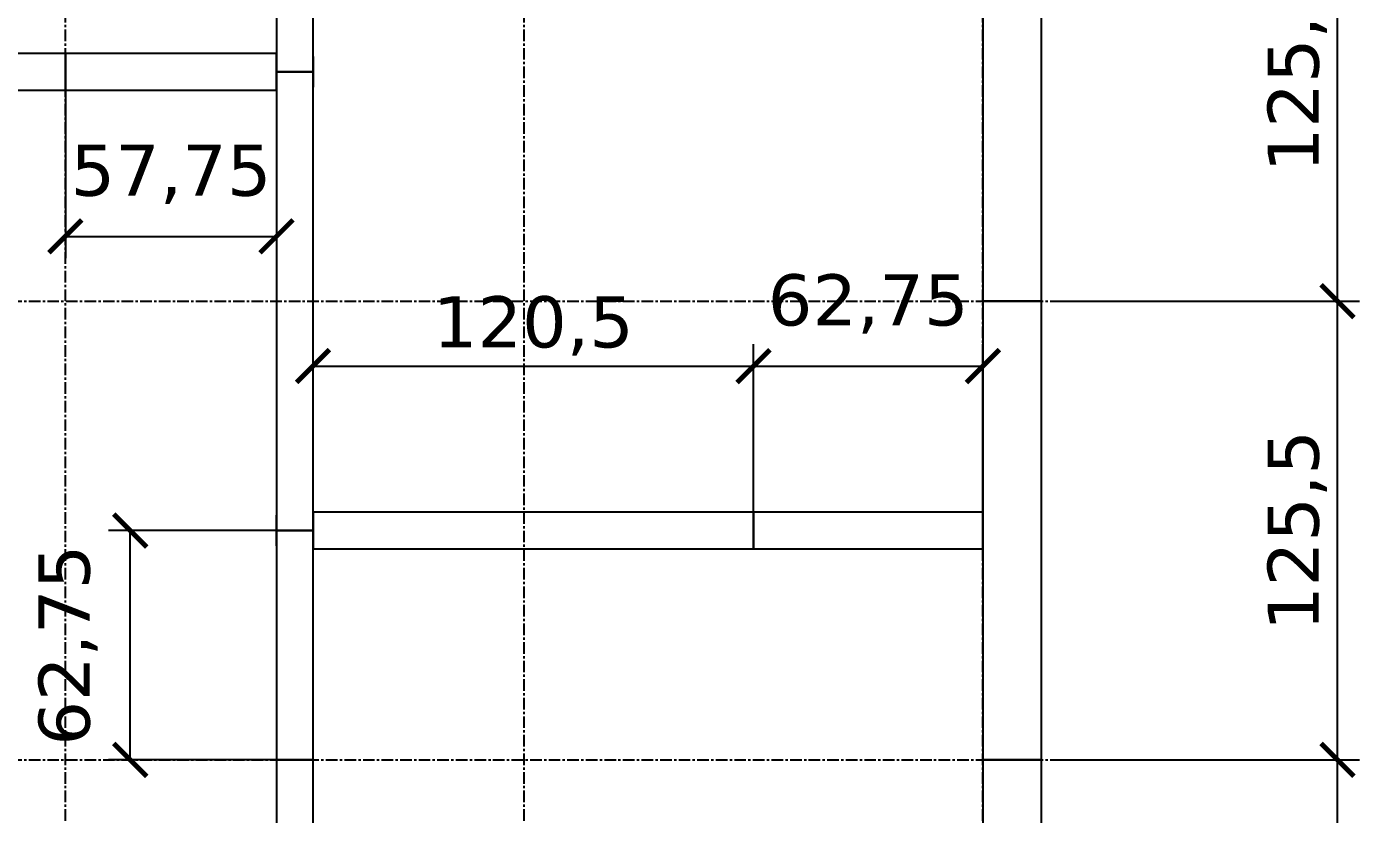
# Model space of a CAD drawing. Header units: centimetres. Extents: x -135 to 5324, y -1304 to 1609.
# Drawn here: x 883.9 to 1248.5, y 495.1 to 710.6 of the extents above; entities that cross this region are included whole.
import ezdxf

# ---------------------------------------------------------------- set-up
doc = ezdxf.new("R2010")
doc.units = ezdxf.units.CM
doc.linetypes.add('CENTER', pattern=[5.08, 3.175, -0.635, 0.635, -0.635])
for name, color, linetype in [('AKS', 4, 'CENTER'), ('DIS_DUVAR_160', 30, 'Continuous'), ('IC_DUVAR_100', 30, 'Continuous'), ('IC_UCLU_H_100', 3, 'Continuous'), ('OLCULER', 7, 'Continuous'), ('OZEL_PANEL_OLCU_CM', 3, 'Continuous'), ('PENCERE', 10, 'Continuous')]:
    doc.layers.add(name, color=color, linetype=linetype)
doc.styles.add('PORTMAN', font='DejaVuSans.ttf')
doc.styles.get("Standard").update_dxf_attribs({"font": 'DejaVuSans.ttf'})
doc.dimstyles.new('PORTMAN', dxfattribs={"dimtxt": 14, "dimasz": 9, "dimexe": 6, "dimexo": 5, "dimgap": 4, "dimtad": 1, "dimtxsty": 'PORTMAN', "dimblk": 'ARCHTICK', "dimcen": 2.5, "dimazin": 3, "dimtfac": 0.5, "dimtmove": 2, "dimatfit": 3})

# ---------------------------------------------------------------- blocks, each defined once
blk = doc.blocks.new('BOM_I12_1205p0_IC_DOLU')
blk.add_lwpolyline([(0, 0), (10, 0), (10, 120.5), (0, 120.5)], close=True)
blk = doc.blocks.new('BOM_I13_627p5_IC_DOLU')
blk.add_lwpolyline([(0, 0), (10, 0), (10, 62.75), (0, 62.75)], close=True)
blk = doc.blocks.new('BOM_I14_1255p0_IC_DOLU')
blk.add_lwpolyline([(0, 0), (10, 0), (10, 125.5), (0, 125.5)], close=True)
blk = doc.blocks.new('BOM_I16_577p5_IC_DOLU')
blk.add_lwpolyline([(0, 0), (10, 0), (10, 57.75), (0, 57.75)], close=True)
blk = doc.blocks.new('BOM_I15_1255p0_IC_K01_SAG_UST')
for points in [[(0, 103.75), (10, 103.75), (10, 125.5), (0, 125.5)], [(0, 0), (10, 0), (10, 21.75), (0, 21.75)]]:
    blk.add_lwpolyline(points, close=True)
blk = doc.blocks.new('kaynak-pencere-6040')
at = {"layer": 'PENCERE', "color": 1}
for p, q in [((53375.86, 7992.28), (53385.86, 7992.28)), ((53377.86, 7932.28), (53377.86, 7992.28)), ((53383.86, 7932.28), (53383.86, 7992.28)), ((53375.86, 7932.28), (53385.86, 7932.28))]:
    blk.add_line(p, q, dxfattribs=at)
for points in [[(53377.86, 7992.28), (53377.86, 7986.28), (53383.86, 7992.28), (53383.86, 7986.28)], [(53377.86, 7932.28), (53377.86, 7938.28), (53383.86, 7932.28), (53383.86, 7938.28)]]:
    blk.add_solid(points, dxfattribs=at)
at = {"layer": 'PENCERE', "color": 0, "lineweight": 25}
blk.add_text('60/40', height=15.217, rotation=90, dxfattribs=at).set_placement((53373.47, 7935.61))
blk = doc.blocks.new('BOM_P03_PENCERE_600x400')
at = {"layer": 'PENCERE'}
blk.add_blockref('kaynak-pencere-6040', (0, 0), dxfattribs=at)
blk = doc.blocks.new('BOM_D13_1255p0_DIS_P03')
for points in [[(0, 92.75), (16, 92.75), (16, 125.5), (0, 125.5)], [(0, 0), (16, 0), (16, 32.75), (0, 32.75)]]:
    blk.add_lwpolyline(points, close=True)
at = {"layer": 'PENCERE'}
blk.add_blockref('BOM_P03_PENCERE_600x400', (-53372.862, -7899.528), dxfattribs=at)
blk = doc.blocks.new('BOM_D09_1255p0_DIS_DOLU')
blk.add_lwpolyline([(0, 0), (16, 0), (16, 125.5), (0, 125.5)], close=True)
blk = doc.blocks.new('BOM_B05_UCLU_H_100')
for p, q in [((-5, -4.17), (-5, 4.17)), ((9.17, 5), (5, 5)), ((5, 5), (5, -5)), ((5, -4.17), (5, 4.17)), ((5, 0), (-5, 0)), ((-5, 0), (-5, -4.17)), ((5, -4.17), (5, 0)), ((5, -5), (9.17, -5))]:
    blk.add_line(p, q)
blk = doc.blocks.new('_ARCHTICK')
at = {"color": 0, "linetype": 'BYBLOCK', "const_width": 0.15}
blk.add_lwpolyline([(-0.5, -0.5), (0.5, 0.5)], dxfattribs=at)

msp = doc.modelspace()

# ---------------------------------------------------------------- linework, layer by layer
at = {"layer": 'AKS'}
for p, q in [((894.5, -35), (894.5, 1312)), ((1020, -35), (1020, 1312)), ((1145.5, -35), (1145.5, 1312)), ((-35, 635.5), (1196.5, 635.5)), ((-35, 510), (1196.5, 510))]:
    msp.add_line(p, q, dxfattribs=at)

# ---------------------------------------------------------------- block references
at = {"layer": 'DIS_DUVAR_160'}
for p in [(1145.5, 635.5), (1145.5, 510)]:
    msp.add_blockref('BOM_D09_1255p0_DIS_DOLU', p, dxfattribs=at)
at = {"layer": 'DIS_DUVAR_160', "rotation": 180}
msp.add_blockref('BOM_D13_1255p0_DIS_P03', (1161.5, 510), dxfattribs=at)
at = {"layer": 'IC_DUVAR_100'}
for name, p in [('BOM_I15_1255p0_IC_K01_SAG_UST', (952.25, 698.25)), ('BOM_I14_1255p0_IC_DOLU', (952.25, 572.75)), ('BOM_I13_627p5_IC_DOLU', (952.25, 510)), ('BOM_I15_1255p0_IC_K01_SAG_UST', (952.25, 384.5))]:
    msp.add_blockref(name, p, dxfattribs=at)
at = {"layer": 'IC_DUVAR_100', "rotation": 270}
for name, p in [('BOM_I14_1255p0_IC_DOLU', (769, 703.25)), ('BOM_I16_577p5_IC_DOLU', (894.5, 703.25)), ('BOM_I12_1205p0_IC_DOLU', (962.25, 577.75)), ('BOM_I13_627p5_IC_DOLU', (1082.75, 577.75))]:
    msp.add_blockref(name, p, dxfattribs=at)
at = {"layer": 'IC_UCLU_H_100', "rotation": 180}
msp.add_blockref('BOM_B05_UCLU_H_100', (957.25, 698.25), dxfattribs=at)
at = {"layer": 'IC_UCLU_H_100'}
msp.add_blockref('BOM_B05_UCLU_H_100', (957.25, 572.75), dxfattribs=at)

# ---------------------------------------------------------------- dimensions: what is measured, and where the dimension line sits
at = {"layer": 'OLCULER'}
for base, p1, p2 in [((1242.5, 635.5), (1161.5, 635.5), (1161.5, 761)), ((1242.5, 510), (1161.5, 510), (1161.5, 635.5)), ((1242.5, 384.5), (1161.5, 384.5), (1161.5, 510))]:
    msp.add_linear_dim(base=base, p1=p1, p2=p2, angle=90, dimstyle='PORTMAN', override={"dimtxt": 14, "dimasz": 9, "dimexe": 6, "dimexo": 5, "dimdec": 2, "dimzin": 8, "dimdsep": 44}, dxfattribs=at).render()
at = {"layer": 'OZEL_PANEL_OLCU_CM'}
for base, p1, p2 in [((894.5, 653.25), (894.5, 703.25), (952.25, 703.25)), ((1082.75, 617.75), (1082.75, 567.75), (1145.5, 567.75)), ((962.25, 617.75), (962.25, 567.75), (1082.75, 567.75))]:
    msp.add_linear_dim(base=base, p1=p1, p2=p2, dimstyle='PORTMAN', override={"dimtxt": 14, "dimasz": 9, "dimexe": 6, "dimexo": 5, "dimdec": 2, "dimzin": 8, "dimdsep": 44}, dxfattribs=at).render()
msp.add_linear_dim(base=(912.25, 510), p1=(962.25, 510), p2=(962.25, 572.75), angle=90, dimstyle='PORTMAN', override={"dimtxt": 14, "dimasz": 9, "dimexe": 6, "dimexo": 5, "dimdec": 2, "dimzin": 8, "dimdsep": 44}, dxfattribs=at).render()

doc.saveas('drawing.dxf')
